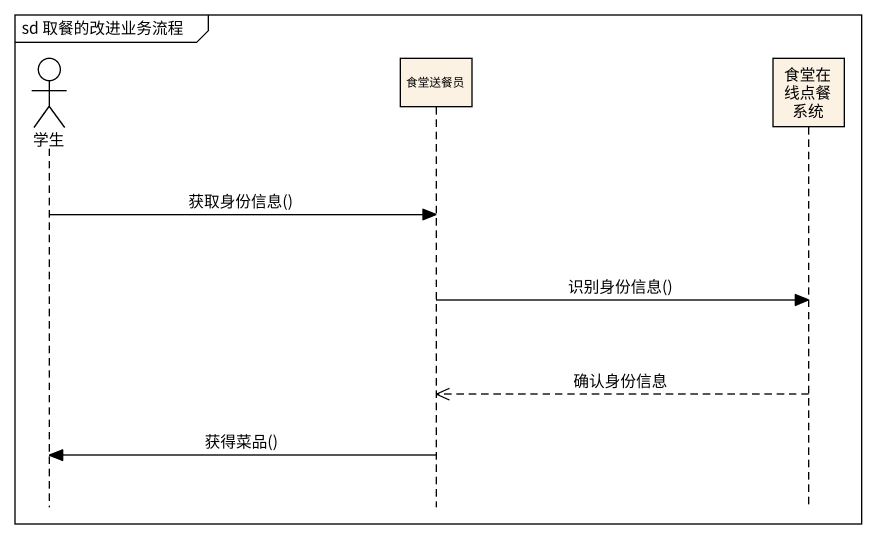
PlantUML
@startuml
mainframe sd 取餐的改进业务流程
hide footbox
actor 学生
participant 食堂送餐员
participant 食堂在线点餐系统

学生 -> 食堂送餐员 : 获取身份信息()
食堂送餐员 -> 食堂在线点餐系统 : 识别身份信息()
食堂在线点餐系统 -->> 食堂送餐员 : 确认身份信息
食堂送餐员 -> 学生 : 获得菜品()
@enduml
